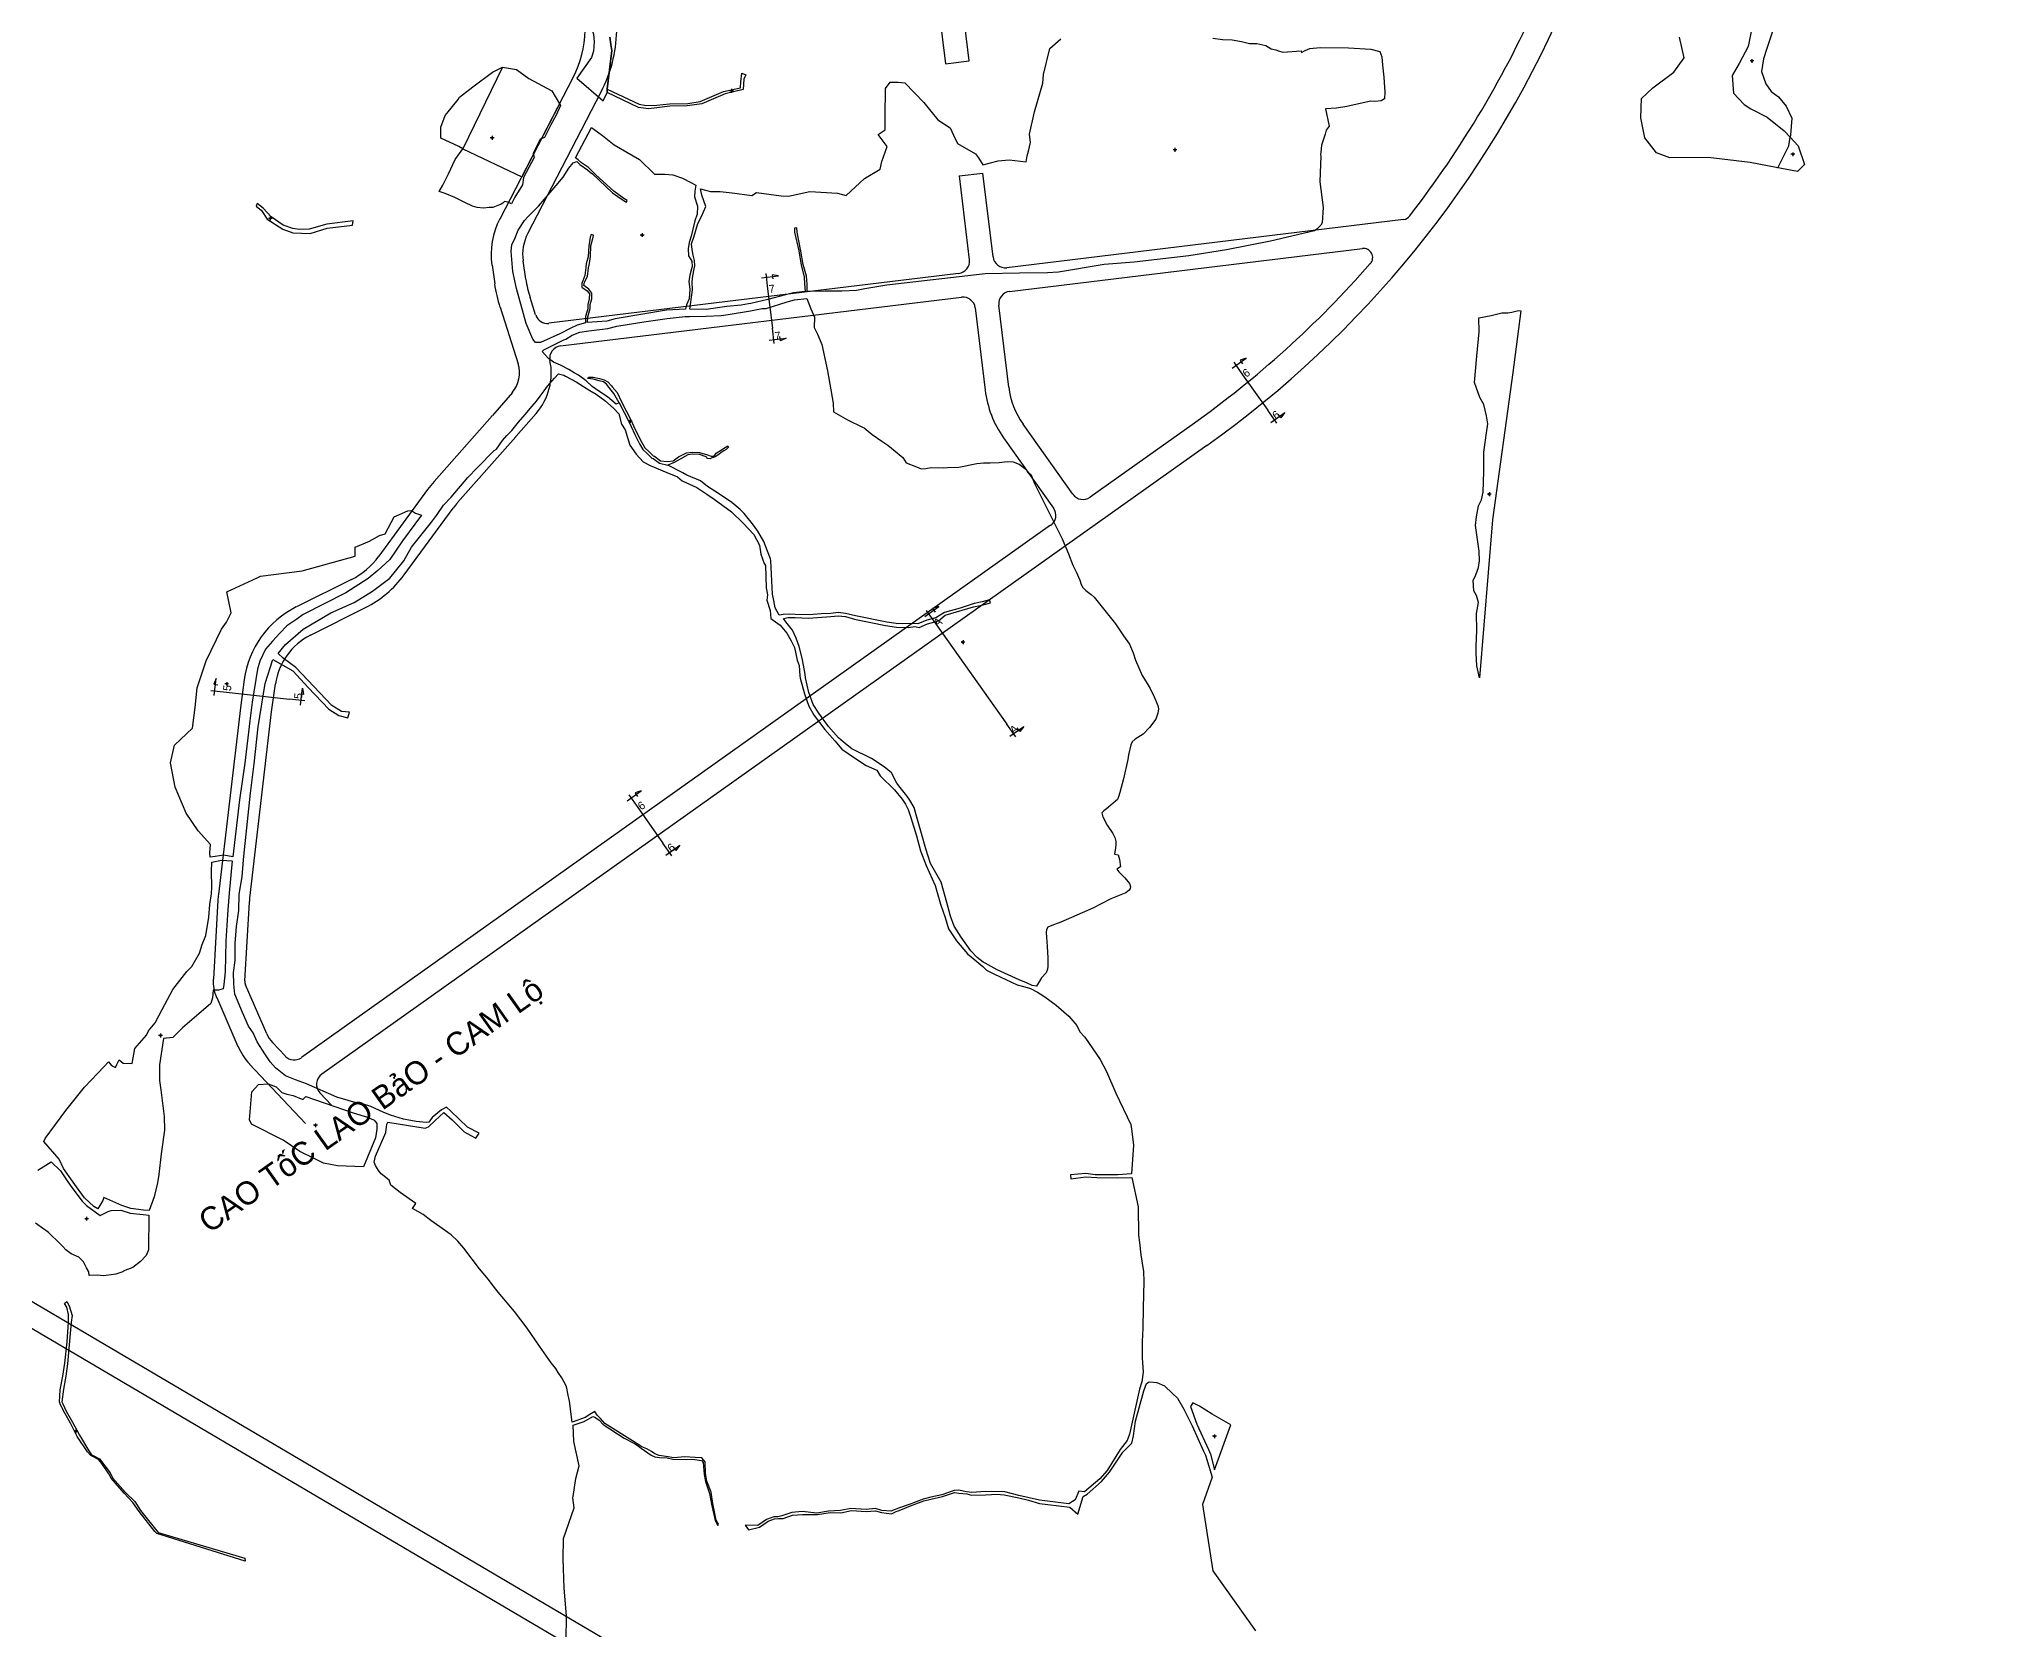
# Model space of a CAD drawing. Extents: x 548357 to 553331, y 1835329 to 1842351.
# Drawn here: x 550993 to 552265, y 1836694 to 1837728 of the extents above; entities that cross this region are included whole.
import ezdxf

# ---------------------------------------------------------------- set-up
doc = ezdxf.new("R2010")
doc.units = 0
for name, color, linetype in [('Level 1', 7, 'Continuous'), ('Level 10', 7, 'Continuous'), ('Level 11', 7, 'Continuous'), ('Level 2', 7, 'Continuous'), ('Level 30', 7, 'Continuous')]:
    doc.layers.add(name, color=color, linetype=linetype)

msp = doc.modelspace()

# ---------------------------------------------------------------- linework, layer by layer
at = {"layer": 'Level 1'}
for points in [[(551463, 1837573), (551474, 1837574.4)], [(551465.7, 1837575.9), (551466.9, 1837565.9)], [(551466.9, 1837565.9), (551470, 1837540.4)], [(551474, 1837574.4), (551469.9, 1837575.1), (551470.3, 1837572.3)], [(551471.2, 1837530.3), (551470, 1837540.4)], [(551467.9, 1837532.5), (551479, 1837533.8)], [(551479, 1837533.8), (551475.2, 1837532.1), (551474.8, 1837535)], [(551769, 1837514.4), (551778.1, 1837520.8)], [(551770.1, 1837518.2), (551775.9, 1837509.9)], [(551778.1, 1837520.8), (551774.2, 1837519.5), (551775.8, 1837517.2)], [(551775.9, 1837509.9), (551792.3, 1837486.9)], [(551798.2, 1837478.6), (551792.3, 1837486.9)], [(551794.2, 1837478.9), (551803.3, 1837485.4)], [(551803.3, 1837485.4), (551800.7, 1837482.1), (551799.1, 1837484.4)], [(551569.1, 1837352.7), (551578.2, 1837359.2)], [(551570.1, 1837356.6), (551576, 1837348.3)], [(551578.2, 1837359.2), (551574.2, 1837357.9), (551575.9, 1837355.6)], [(551576, 1837348.3), (551622.5, 1837282.8)], [(551108.2, 1837312.5), (551106.5, 1837308.7), (551109.3, 1837308.4)], [(551106.9, 1837301.4), (551108.2, 1837312.5)], [(551104.7, 1837304.7), (551114.8, 1837303.6)], [(551114.8, 1837303.6), (551155.8, 1837299)], [(551165.9, 1837297.9), (551155.8, 1837299)], [(551164.3, 1837306.2), (551165, 1837302.1), (551162.2, 1837302.4)], [(551163, 1837295.1), (551164.3, 1837306.2)], [(551628.3, 1837274.5), (551622.5, 1837282.8)], [(551624.4, 1837274.9), (551633.5, 1837281.3)], [(551633.5, 1837281.3), (551630.9, 1837278), (551629.3, 1837280.3)], [(551375.5, 1837233), (551384.6, 1837239.4)], [(551376.5, 1837236.8), (551382.4, 1837228.5)], [(551384.6, 1837239.4), (551380.7, 1837238.1), (551382.3, 1837235.8)], [(551382.4, 1837228.5), (551398.8, 1837205.5)], [(551404.6, 1837197.2), (551398.8, 1837205.5)], [(551400.7, 1837197.5), (551409.8, 1837204)], [(551409.8, 1837204), (551407.2, 1837200.7), (551405.6, 1837203)]]:
    msp.add_lwpolyline(points, dxfattribs=at)
at = {"layer": 'Level 10'}
msp.add_line((551362.5, 1837695.7), (551362.5, 1837693.5), dxfattribs=at)
for points in [[(551353.5, 1837846.9), (551354.4, 1837838.4), (551354.9, 1837830.8), (551357.4, 1837802.7), (551350.8, 1837784.2), (551351.5, 1837783.7), (551348.4, 1837762.8), (551348.5, 1837750.7), (551349.3, 1837745.8), (551353.6, 1837731.5), (551354.1, 1837726.6), (551353.6, 1837720.5), (551352.3, 1837716.4), (551342.8, 1837702.9), (551359.8, 1837688.2), (551362.5, 1837693.5)], [(552128.4, 1837763.6), (552120.3, 1837760.5), (552113.9, 1837759.5), (552109.7, 1837756), (552107.3, 1837736.6), (552104.7, 1837723.6), (552099, 1837712.4), (552094.4, 1837704.6), (552095.3, 1837693.2), (552102.2, 1837685.8), (552106.6, 1837682.9), (552117.2, 1837677.6), (552128.3, 1837668.7), (552132.1, 1837664.6)], [(552128.4, 1837763.6), (552125.6, 1837754.1), (552120.7, 1837733.2), (552116.9, 1837722.3), (552114.8, 1837715.4), (552113.5, 1837707.3), (552116.2, 1837699.2), (552119.8, 1837694.3), (552124.6, 1837690.8), (552129.4, 1837684.7), (552133.2, 1837676.8), (552132.3, 1837666.1), (552132.1, 1837664.6)], [(551364.2, 1837729.6), (551364.8, 1837724.9), (551365.6, 1837720.9), (551362.5, 1837695.7)], [(551585.7, 1837670.6), (551587.8, 1837665.8), (551590.5, 1837660.5), (551602.2, 1837653.6), (551604.1, 1837651), (551606.8, 1837646.5), (551616.9, 1837649.1), (551624, 1837649.7), (551635.1, 1837648.5), (551635.7, 1837652.3), (551636.7, 1837655.4), (551637.8, 1837661.1), (551637.2, 1837666.5), (551640.4, 1837681), (551646, 1837699.7), (551646.4, 1837705.2), (551650.4, 1837722.3), (551657.6, 1837728.5)], [(551756.6, 1837728.9), (551762.9, 1837728), (551769, 1837727.8), (551775.2, 1837726.8), (551780.3, 1837725.4), (551785.2, 1837725.4), (551791, 1837724.1), (551794.5, 1837722), (551797.4, 1837721.4), (551799.2, 1837720.6), (551802.1, 1837719.8), (551814, 1837720.7), (551814.3, 1837719.6), (551816.5, 1837721), (551819.6, 1837722.1), (551826.3, 1837722.9), (551844.8, 1837722.6), (551859.3, 1837721.7), (551865.2, 1837720.3), (551866.5, 1837716.8), (551866.9, 1837711.4), (551867.7, 1837703.5), (551868.4, 1837693.7)], [(552123.1, 1837644.7), (552106.1, 1837648), (552078.8, 1837651.4), (552053.8, 1837651.1), (552045.1, 1837654.4), (552037.5, 1837664.1), (552034.9, 1837677.2), (552035.3, 1837689.7), (552042.8, 1837696.7), (552056.5, 1837706.8), (552063.1, 1837716.1), (552060.2, 1837729.5)], [(551332.2, 1837685.1), (551329.4, 1837678.9), (551325.9, 1837672.5), (551321.8, 1837664.4), (551319, 1837663.3), (551314.4, 1837654.1), (551314.9, 1837651.4), (551308.1, 1837638.2), (551307.3, 1837633.6), (551302.4, 1837625.6), (551300.2, 1837621.1), (551297.8, 1837622.2), (551295.6, 1837622.6), (551294.6, 1837621.7), (551293.6, 1837621), (551290.3, 1837619.6), (551288.1, 1837618.8), (551285.7, 1837618.7), (551282, 1837618.4), (551277.9, 1837618.7), (551274.9, 1837619.7), (551269.9, 1837622.1), (551263.4, 1837625.4), (551257.2, 1837627.9), (551253.3, 1837629.3), (551255.6, 1837633.4), (551259.3, 1837640.7), (551263.7, 1837650), (551268.5, 1837656.9), (551265.9, 1837658.5), (551254.2, 1837663.9), (551254.2, 1837671.1), (551257.2, 1837678.7), (551258.1, 1837679.9), (551265.5, 1837689.1), (551266.4, 1837690.6), (551275.1, 1837697.2), (551287.9, 1837706.7), (551294.4, 1837710), (551303.5, 1837708.6), (551311.5, 1837702.7), (551326.5, 1837694.6), (551332.2, 1837685.1)], [(551362.5, 1837695.7), (551383.3, 1837685.9), (551387.9, 1837685.1), (551394.8, 1837685.4), (551403.1, 1837686.3), (551415, 1837686.4), (551423, 1837687.7), (551438.1, 1837694.2), (551449.2, 1837696.7), (551449.4, 1837700.6), (551450, 1837706.2), (551452.8, 1837705), (551451.4, 1837702.3), (551451, 1837695.6), (551439.2, 1837692.7), (551424, 1837686.2), (551414.5, 1837684.8), (551403.2, 1837684.7), (551394.8, 1837683.7), (551389.4, 1837683), (551382.9, 1837683.9), (551362.5, 1837693.5)], [(551868.4, 1837693.7), (551868.3, 1837689.4), (551866, 1837688.1), (551862, 1837687.8), (551859.3, 1837688), (551848.5, 1837685.6), (551843.6, 1837684.4), (551837, 1837683.4), (551829.9, 1837683), (551832.2, 1837671.6), (551830.3, 1837669.1), (551829.6, 1837666.5), (551827.2, 1837659.3), (551826.8, 1837654.6), (551826.6, 1837653.3), (551826.7, 1837652), (551826.5, 1837647), (551826.2, 1837635.5), (551828.2, 1837618.7), (551827.7, 1837608.9), (551826.7, 1837607.2), (551824.2, 1837604.6), (551822.6, 1837603.6), (551794.1, 1837596.8), (551765.5, 1837591.3), (551740.8, 1837587.3), (551705.4, 1837583.3), (551685.9, 1837581.7), (551656.2, 1837576.7), (551648.9, 1837576.2), (551630.7, 1837576.1), (551608.4, 1837575.6), (551544.4, 1837568.2), (551530.1, 1837565.8), (551524.8, 1837564.9), (551515.2, 1837564.3), (551504.1, 1837564.4), (551492.7, 1837564.2), (551492.5, 1837569), (551492.1, 1837574.2), (551490, 1837581.7), (551488.5, 1837590.4), (551486.1, 1837602.8), (551485.8, 1837605.5), (551484.3, 1837605.4), (551484.4, 1837602.8), (551487.2, 1837590.7), (551488.6, 1837581.2), (551490.7, 1837573.8), (551490.9, 1837569.1), (551491.4, 1837564.2), (551483.8, 1837563.4), (551478.4, 1837562), (551467.1, 1837558.9), (551455.9, 1837556.4), (551454.5, 1837556.2), (551449.6, 1837555.2), (551440.4, 1837554.4), (551426.8, 1837552.5), (551416.3, 1837552.7), (551416.6, 1837555.6), (551418.1, 1837565.3), (551417.8, 1837570.4), (551418.2, 1837574.4), (551419.1, 1837578.8), (551419.5, 1837580.8), (551419.3, 1837584.3), (551418.4, 1837587.8), (551417.8, 1837591.5), (551417.4, 1837595.2), (551418.8, 1837599.6), (551421.4, 1837608.3), (551423.6, 1837612.5), (551426.7, 1837619.5), (551424.1, 1837626.9), (551423.2, 1837631), (551429.8, 1837629.3), (551436, 1837629.1), (551443.8, 1837628.3), (551456.7, 1837626.5), (551459.7, 1837628.6), (551475.6, 1837626.3), (551480.5, 1837626.1), (551494.3, 1837629.1), (551512.4, 1837628.1), (551517.9, 1837626.6), (551529.9, 1837637.7), (551540, 1837643.7), (551541.2, 1837648.6), (551543.4, 1837654.7), (551544.7, 1837658.5), (551538.7, 1837666.3), (551543.3, 1837669.4), (551543.3, 1837677.7), (551543.6, 1837696.1), (551546.5, 1837700.3), (551551.9, 1837700.4), (551556.1, 1837699.9), (551568.4, 1837687), (551577.6, 1837675.7), (551585.7, 1837670.6)], [(551348.3, 1837547.9), (551348.4, 1837543.8), (551342.9, 1837542.2), (551338.4, 1837540.2), (551331.8, 1837536.7), (551319.2, 1837530.9), (551317.5, 1837530.9), (551315.9, 1837531.1), (551314.2, 1837533.1), (551309.9, 1837543.4), (551303.6, 1837566.1), (551301.1, 1837577.1), (551300, 1837590.1), (551300.5, 1837594.7), (551302.2, 1837597.9), (551304.5, 1837604.1), (551308.7, 1837610.4), (551311, 1837613), (551317.8, 1837619.7), (551329.4, 1837633), (551333.9, 1837638.6), (551337.6, 1837644.4), (551340.3, 1837647.8), (551342.7, 1837648.6), (551344.8, 1837646.8), (551349.7, 1837643.3), (551351.5, 1837641.8), (551353, 1837640.6), (551366, 1837628.4), (551372.8, 1837623.6), (551375.1, 1837622.2), (551375.6, 1837623.3), (551373.4, 1837624.6), (551366.8, 1837629.4), (551355.2, 1837640.1), (551352.2, 1837642.8), (551350.3, 1837644.7), (551345.8, 1837647.9), (551343.7, 1837649.7), (551341.9, 1837651.1), (551352.2, 1837670.9), (551359.4, 1837665.6), (551367.1, 1837659.5), (551383.6, 1837650), (551393.3, 1837640.5), (551400, 1837640.5), (551405.3, 1837640), (551411.6, 1837637.9), (551416.9, 1837635.1), (551420.2, 1837633.4), (551419.5, 1837629.4), (551419.3, 1837625.8), (551421.2, 1837619.7)], [(552132.1, 1837664.6), (552137.3, 1837658.9), (552141.4, 1837646.7), (552136.8, 1837642.2), (552123.1, 1837644.7)], [(552123.1, 1837644.7), (552124.2, 1837645), (552131.3, 1837658.9), (552132.1, 1837664.6)], [(551197.2, 1837610.1), (551180.2, 1837607.9), (551168.7, 1837604.6), (551162.2, 1837604.4), (551158, 1837605.2), (551151.7, 1837607.2), (551143.9, 1837612.7), (551138.6, 1837618.4), (551134.8, 1837621.5), (551134.1, 1837619.6), (551137.7, 1837616.8), (551141.4, 1837611.2), (551151.4, 1837604.6), (551157.9, 1837602.3), (551169.2, 1837601.8), (551180.4, 1837605.4), (551196.8, 1837607.3), (551197.2, 1837610.1)], [(551421.2, 1837619.7), (551421, 1837614.5), (551419.6, 1837610.1), (551417.2, 1837600.2), (551415.9, 1837596), (551415.1, 1837592), (551415.5, 1837587.4), (551417.6, 1837583.9), (551417.8, 1837580.5), (551417.4, 1837578.9), (551416.2, 1837574.8), (551415.6, 1837570.7), (551416.2, 1837565.6), (551415.8, 1837559.5), (551414.1, 1837555.4), (551413.4, 1837552.6), (551401.1, 1837552), (551367.7, 1837546.3), (551362.2, 1837544.9), (551349.7, 1837543.9), (551350, 1837547.6), (551351.5, 1837553), (551351.5, 1837555.8), (551352.5, 1837559.4), (551352.6, 1837563), (551350.5, 1837565.7), (551347.4, 1837568.1), (551347.7, 1837570.3), (551349.8, 1837573.9), (551350.4, 1837579.6), (551350.9, 1837582.4), (551351.7, 1837587), (551351.9, 1837593.8), (551353.3, 1837599.4), (551353.7, 1837600.7), (551352, 1837601.2), (551351.5, 1837599.5), (551350.5, 1837593.9), (551350.2, 1837586.8), (551348.9, 1837582.2), (551348.6, 1837579.7), (551347.9, 1837574.5), (551346.6, 1837571.2), (551346.1, 1837569.5), (551346.1, 1837566.9), (551349.4, 1837564.5), (551350.9, 1837562.6), (551350.8, 1837559.5), (551349.9, 1837555.7), (551349.9, 1837552.8), (551348.3, 1837547.9)], [(551370.2, 1837491.8), (551368.3, 1837490.8), (551362.8, 1837495.6), (551357, 1837499.4), (551352.7, 1837502.4), (551348.9, 1837506), (551343.9, 1837509.7), (551341, 1837511.3), (551337.6, 1837513.4), (551332.1, 1837516.2), (551327.5, 1837518.1), (551324.4, 1837520.5), (551320.2, 1837525.1), (551321.3, 1837526.2), (551334.4, 1837532.7), (551335.7, 1837533.2), (551339.8, 1837535.8), (551344.8, 1837537.8), (551350.5, 1837538.6), (551362.9, 1837540.2), (551368.7, 1837541.7), (551386.4, 1837544.5), (551401.6, 1837546.7), (551413.2, 1837548), (551416, 1837548), (551427, 1837548.1), (551436.7, 1837548.6), (551441.3, 1837549.2), (551455.7, 1837551.5), (551463.3, 1837553), (551465.9, 1837553.1), (551479.6, 1837557.5), (551484.4, 1837558.8), (551492.3, 1837559.7), (551495, 1837552.8), (551497.4, 1837547.5), (551497.1, 1837540.8), (551499.4, 1837536.5), (551502.2, 1837529.6), (551505.9, 1837512.5), (551509.6, 1837491.6), (551509.8, 1837486), (551518.8, 1837480.6), (551528.5, 1837476), (551529.6, 1837475.5), (551534.8, 1837471.1), (551541.1, 1837466.8), (551545.1, 1837464.3), (551554.8, 1837456.3), (551557, 1837452.7), (551563.8, 1837450.2), (551566.7, 1837448.8), (551569.9, 1837449), (551573.2, 1837449.6), (551581.4, 1837449.5), (551584, 1837449.8), (551591.2, 1837450), (551602.9, 1837452.4), (551607.4, 1837452.8), (551611.7, 1837452.7), (551617.6, 1837453), (551622.7, 1837453.7), (551626.6, 1837453.4), (551630.6, 1837451.9), (551634.8, 1837448.6), (551635.9, 1837446.9), (551638.3, 1837444.9), (551640.2, 1837439.8), (551658.6, 1837403.4), (551662.6, 1837393.5), (551665.4, 1837386.1), (551667.7, 1837381.8), (551669.9, 1837376.4), (551670.9, 1837373.6), (551671.9, 1837371.7), (551673.8, 1837369.8), (551677.4, 1837367.2), (551679.4, 1837365.3), (551693.1, 1837348), (551698.3, 1837340.2), (551702.4, 1837334.9), (551704.6, 1837329.2), (551706.3, 1837324.3), (551710.5, 1837314.5), (551713.1, 1837310.3), (551715.7, 1837306), (551718.3, 1837300.5), (551720.7, 1837294.9), (551721.1, 1837292.8), (551720.8, 1837289.9), (551719.4, 1837286.1), (551715.3, 1837280.6), (551711.1, 1837276.2), (551705.9, 1837273), (551704, 1837271.2), (551703.1, 1837269.3), (551701.6, 1837262.9), (551701.2, 1837259.8), (551698.5, 1837247.3), (551696.1, 1837238.4), (551695.2, 1837235.5)], [(551956.8, 1837551.5), (551951.7, 1837511.5), (551938.4, 1837415.6), (551930, 1837313), (551928.3, 1837320.7), (551927.9, 1837328.9), (551927.9, 1837333.4), (551928.2, 1837343.9), (551928.1, 1837354.7), (551929.4, 1837361.8), (551928.1, 1837366.4), (551926.3, 1837369.4), (551925.8, 1837376.3), (551927.7, 1837379.8), (551929.3, 1837384.6), (551929.9, 1837389), (551929.7, 1837395.2), (551927.5, 1837411.9), (551928.1, 1837417.6), (551929.4, 1837424.7), (551931.2, 1837428.6), (551932.3, 1837433.7), (551932.9, 1837447.1), (551932.9, 1837459.6), (551934.5, 1837472.2), (551935.4, 1837478), (551934.5, 1837483.2), (551932.8, 1837490.7), (551930.2, 1837495.2), (551926.8, 1837505), (551928.2, 1837522), (551929.8, 1837537.9), (551929.6, 1837547), (551937.5, 1837548.5), (551944.6, 1837550.2), (551948.4, 1837550.2), (551951, 1837550.7), (551955.4, 1837551.7), (551956.8, 1837551.5)], [(551122.8, 1837161.7), (551123.1, 1837172.2), (551125.1, 1837183.6), (551125.8, 1837194.5), (551126.2, 1837196.9), (551130.5, 1837238), (551132.9, 1837257), (551135.4, 1837281), (551140.1, 1837309.2), (551144.9, 1837324.9), (551157.9, 1837317.4), (551167.9, 1837306.7), (551181.4, 1837292.6), (551187.9, 1837288.4), (551193.7, 1837286.8), (551194.8, 1837290.6), (551189.6, 1837291.1), (551183.3, 1837295), (551160, 1837319.6), (551151.7, 1837325.8), (551148.5, 1837328.7), (551153.3, 1837334.5), (551164.7, 1837344.5), (551182.8, 1837355.2), (551197.8, 1837361.9), (551209.8, 1837369.2), (551221, 1837377.7), (551230.3, 1837389), (551235.2, 1837398), (551248.2, 1837414.1), (551251.4, 1837418.4), (551256, 1837425.1), (551261.1, 1837430.4), (551271.8, 1837443.1), (551278.2, 1837449.6), (551289, 1837460.8), (551290.4, 1837461.7), (551294.5, 1837467.3), (551297.2, 1837470.5), (551300.4, 1837473.8), (551304.8, 1837479.1), (551309.2, 1837484.2), (551313.6, 1837489.6), (551316.5, 1837492.9), (551319, 1837496), (551321.6, 1837499.6), (551323.7, 1837502.7), (551328.2, 1837507.9), (551330.9, 1837510.7), (551334.2, 1837509.7), (551335.3, 1837509.2), (551342.4, 1837505.5), (551347, 1837502.3), (551351.2, 1837499.7), (551355.4, 1837497.3), (551360.9, 1837493.2), (551366.7, 1837488.2), (551370.1, 1837484.5), (551371.9, 1837477.9), (551374.2, 1837474.2), (551377.2, 1837464.2), (551381.4, 1837458.4), (551386, 1837453.4), (551390.4, 1837450.9), (551401.2, 1837446.5), (551408.2, 1837443.6), (551411.3, 1837441.1), (551420.9, 1837436.8), (551427.4, 1837432.3), (551432.2, 1837429.1), (551443.4, 1837420.9), (551450.9, 1837413.6), (551457.8, 1837406.2), (551461.5, 1837399.2), (551462.4, 1837393.3), (551464.6, 1837387.2), (551465.4, 1837385.9), (551465.9, 1837371.5), (551466.7, 1837366.9), (551466.4, 1837363.4), (551468.6, 1837356.8), (551468.9, 1837351.6), (551475.1, 1837347.2), (551479.4, 1837341.9), (551482.1, 1837337), (551484.3, 1837332.6), (551486.2, 1837324.5), (551487.3, 1837320.9), (551487.9, 1837314.2), (551488, 1837312.6), (551490.8, 1837302.6), (551493.7, 1837294.4), (551497.1, 1837288.5), (551504.2, 1837279.3), (551510.7, 1837271.9), (551515.1, 1837266.5), (551519.3, 1837263.8)], [(551370.2, 1837491.8), (551366.8, 1837497.9), (551365.1, 1837500), (551362, 1837504), (551360, 1837505.4), (551357.2, 1837506.1), (551353.3, 1837507.2), (551350, 1837507.5), (551350.3, 1837508.5), (551353, 1837508.4), (551353.4, 1837508.5), (551357.5, 1837507.6), (551360.6, 1837506.7), (551363, 1837505.4), (551365.4, 1837502.9), (551365.7, 1837502.1), (551368.9, 1837498.5), (551371.8, 1837492.4), (551378.4, 1837479.8), (551379.6, 1837476.9), (551382, 1837471.9), (551385.1, 1837465.9), (551387.1, 1837462.6), (551389.7, 1837460.1), (551392.4, 1837457.2), (551393.2, 1837457.1), (551397.2, 1837454.1), (551401.7, 1837453.5), (551405.4, 1837454), (551408.8, 1837456.6), (551412.7, 1837458.5), (551414, 1837459.2), (551417.7, 1837459.6), (551422.5, 1837459.5), (551427.8, 1837457.9), (551430.1, 1837457.1), (551432, 1837457.1), (551433.4, 1837459), (551440.9, 1837463.7), (551441.4, 1837462.9), (551440, 1837461.5), (551438.3, 1837460.6), (551437.4, 1837459.8), (551434.5, 1837457.7), (551432.7, 1837456.6), (551431.7, 1837456.1), (551430.1, 1837455.7), (551429.8, 1837455.4), (551427.6, 1837455.6), (551427.3, 1837456.5), (551423.8, 1837457.8), (551422.6, 1837458.1), (551418, 1837458.4), (551415, 1837457.9), (551410, 1837455.1), (551406, 1837452.9), (551402, 1837451.3)], [(551370.2, 1837491.8), (551376.9, 1837479.1), (551378.1, 1837476.3), (551380.5, 1837471.2), (551383.6, 1837465.1), (551385.7, 1837461.5), (551388.5, 1837458.9), (551391.5, 1837455.7), (551392.5, 1837455.5), (551396.5, 1837452.5), (551402, 1837451.3)], [(551592.1, 1837358.3), (551582, 1837355.5), (551576.4, 1837351.9), (551570.5, 1837350.4), (551564.7, 1837348), (551550.6, 1837348.2), (551544.4, 1837349.1), (551524, 1837353.2), (551517.6, 1837354.7), (551512.8, 1837355.3), (551508, 1837354.8), (551501.8, 1837354.6), (551493.9, 1837353.9), (551484.8, 1837354.1), (551481.2, 1837354.4), (551477, 1837354.1), (551474.3, 1837353.7), (551471.7, 1837358.5), (551471, 1837363.3), (551470.1, 1837367.3), (551469, 1837389.1), (551468.8, 1837390.4), (551466.9, 1837395.4), (551464.5, 1837401.5), (551460.6, 1837408.2), (551457.1, 1837413), (551451.7, 1837419.8), (551449, 1837422.3), (551443.5, 1837427), (551434.9, 1837432.9), (551427.8, 1837437.4), (551423.2, 1837441), (551414.4, 1837444.8), (551411.8, 1837446.2), (551402, 1837451.3)], [(551241.7, 1837418.6), (551229.3, 1837402), (551221.1, 1837389.9), (551213.2, 1837382.8), (551207.1, 1837377.5), (551192.5, 1837368.2), (551164.7, 1837354.1), (551160.5, 1837351.1), (551154.1, 1837346.7), (551149.5, 1837341.9), (551144.8, 1837336.8), (551140.3, 1837331.6), (551136.6, 1837323.8), (551134.9, 1837318.6), (551131.5, 1837297), (551130, 1837285), (551126.8, 1837257.5), (551123.4, 1837233.6), (551118.9, 1837196.6), (551113, 1837197.6), (551107.4, 1837196.8), (551104.3, 1837196.2), (551104, 1837199.1), (551104.5, 1837204.6), (551096.5, 1837213.5), (551088.6, 1837224.9), (551081.4, 1837241.8), (551078.3, 1837257.7), (551081, 1837269.2), (551092.7, 1837280.1), (551094.5, 1837293.7), (551095.7, 1837306.5), (551101.6, 1837324), (551111.5, 1837344.6), (551114.8, 1837349.2), (551117.9, 1837355.2), (551115, 1837368.9), (551134.8, 1837378), (551136.9, 1837379.1), (551164, 1837382.5), (551198.5, 1837392.1), (551198.6, 1837398), (551207.8, 1837401.9), (551214.3, 1837405.4), (551218.1, 1837406.5), (551224, 1837417.6), (551232.7, 1837421.6), (551235.1, 1837421.8), (551237.8, 1837420.1), (551241.7, 1837418.6)], [(551695.2, 1837235.5), (551694.4, 1837233.9), (551687.4, 1837227.8), (551685.7, 1837226.5), (551684.4, 1837225.2), (551684.9, 1837222.5), (551687.8, 1837217.2), (551691.5, 1837211.6), (551692.8, 1837209), (551693.4, 1837206.4), (551693.4, 1837204.6), (551693.2, 1837202.3), (551692.5, 1837198.3), (551695, 1837197.9), (551695.8, 1837194.7), (551696.5, 1837190.1), (551694.1, 1837188.4), (551695.4, 1837186.8), (551699.2, 1837182.8), (551702.3, 1837179.2), (551703, 1837177), (551702.8, 1837175.9), (551702, 1837174.8), (551699.9, 1837173.1), (551690.2, 1837169.1), (551678.4, 1837163.2), (551657.6, 1837154.1), (551651.7, 1837151.9), (551649.1, 1837150.8), (551648.2, 1837149.2), (551648, 1837147.4), (551648.7, 1837138.2), (551649.1, 1837130.8), (551649.2, 1837125.4), (551649, 1837123.5), (551648.1, 1837121.1), (551645, 1837117.9), (551641.9, 1837112.5), (551638.9, 1837112.8), (551635.4, 1837114.6), (551630.5, 1837116.5), (551616.2, 1837123.1), (551608.3, 1837127.3), (551607.2, 1837128.1), (551603.2, 1837131.1), (551599, 1837135.3), (551592.7, 1837144.2), (551588.2, 1837151.5), (551585.9, 1837158), (551583.5, 1837166.8), (551579.8, 1837180.1), (551572.8, 1837192.2), (551569.7, 1837201.7), (551567, 1837211.6), (551563.5, 1837223.8), (551562.2, 1837228.6), (551559.5, 1837233.3), (551557.5, 1837236.2), (551553.2, 1837241.5), (551550.9, 1837244.5), (551547.4, 1837251.2), (551542.6, 1837255), (551534.4, 1837260.4), (551521.7, 1837266.7), (551517.6, 1837269.9), (551513, 1837273.9), (551506.5, 1837281.3), (551500.1, 1837290), (551496.6, 1837295.6), (551493.6, 1837303.4), (551491.5, 1837312.9), (551491.2, 1837315.2), (551490.3, 1837321.2), (551489.4, 1837325.8), (551487.4, 1837333.4), (551485.4, 1837338.8), (551483.1, 1837344), (551478.7, 1837349.4), (551477.3, 1837351.4), (551480.3, 1837352.1), (551484.8, 1837352.2), (551493.5, 1837351.7), (551507.9, 1837352.7), (551512.7, 1837353.3), (551517.6, 1837352.7), (551523.5, 1837351), (551543.6, 1837347), (551550.8, 1837345.9), (551558.6, 1837345.7), (551562.7, 1837346.4), (551565.4, 1837345.7), (551570.9, 1837348), (551578, 1837349.9), (551582.3, 1837353.6), (551600.8, 1837359), (551606.3, 1837360.1), (551611.8, 1837361.6), (551611.2, 1837363.6), (551606.5, 1837362.4), (551601.2, 1837361.2), (551592.1, 1837358.3)], [(551519.3, 1837263.8), (551523.5, 1837260.9), (551531, 1837256), (551537.9, 1837252.8), (551540, 1837249.1), (551549.5, 1837240), (551554.5, 1837234.1), (551556.6, 1837230.7), (551558.3, 1837227.3), (551560.1, 1837222.1), (551563.7, 1837210.2), (551566.4, 1837200.3), (551570, 1837190.9), (551575.8, 1837177.9), (551579.4, 1837165.8), (551582.3, 1837157.1), (551584.6, 1837149.7), (551589.7, 1837141.9), (551596.9, 1837133.5), (551601.7, 1837129.6), (551606.8, 1837125.2), (551609.3, 1837122.8), (551614.4, 1837120.2), (551629.2, 1837113.3), (551634.1, 1837111.9), (551637.8, 1837110.9), (551642.5, 1837108.6), (551644.1, 1837107.5), (551647.3, 1837105.5), (551654.6, 1837100), (551662.8, 1837092.9), (551668.1, 1837086.8), (551669.9, 1837082.7), (551673.2, 1837079.2), (551683.2, 1837064.7), (551687.3, 1837056.9), (551693.4, 1837042.8), (551703.1, 1837022.4), (551703.9, 1837017.8), (551704.9, 1837009), (551703.7, 1836990.4), (551694.7, 1836989.7), (551679.9, 1836989.7), (551674, 1836990.6), (551664, 1836989.7), (551664.1, 1836987.1), (551674, 1836988.3), (551681, 1836988), (551694.7, 1836987.7), (551703.9, 1836987.9), (551708, 1836968.8), (551708.1, 1836950.5), (551708.8, 1836945.7), (551709.6, 1836937.6), (551711.4, 1836926.8), (551711.7, 1836920.4), (551711.1, 1836903.1), (551711, 1836890), (551710.6, 1836881.3), (551710.6, 1836870.6), (551711.1, 1836861.4), (551710.4, 1836855.1), (551708.8, 1836850.3), (551702.2, 1836821.1), (551700.8, 1836817), (551696.2, 1836811.1), (551687.7, 1836797.4), (551682.9, 1836792.1), (551673, 1836783.5), (551669.4, 1836784), (551666.9, 1836778.4), (551662.9, 1836775.8), (551643.8, 1836778.2), (551630.3, 1836781.1), (551621.2, 1836783.6), (551608.6, 1836783.8), (551599.8, 1836783.2), (551596.2, 1836783.5), (551591, 1836784.7), (551588.3, 1836784.4), (551580.3, 1836781.6), (551573, 1836780), (551568.1, 1836778.8), (551558.9, 1836775.2), (551552.1, 1836773), (551549.9, 1836772), (551547, 1836770.9), (551541.1, 1836771.4), (551537, 1836772.6), (551530.9, 1836772), (551521.1, 1836772.7), (551514.3, 1836771.4), (551506.4, 1836770.9), (551498.8, 1836769.6), (551489.3, 1836770.7), (551482.7, 1836770.2), (551476.1, 1836768)], [(551118.6, 1837193.9), (551116.5, 1837172.8), (551115.8, 1837162.1), (551115, 1837152.1), (551114.5, 1837141.7), (551113.9, 1837121.8), (551113, 1837113.5), (551112.6, 1837110.6), (551109.6, 1837109.9), (551106.2, 1837109.8), (551105.8, 1837104.9), (551104.6, 1837101.2), (551096.8, 1837094.5), (551086.3, 1837085.3), (551079.9, 1837079.1), (551073.8, 1837078.3), (551071.2, 1837061.2), (551071.2, 1837051), (551072.2, 1837044.9), (551074.3, 1837027.7), (551074.5, 1837018.8), (551072.4, 1837003.4), (551070.8, 1836990), (551070, 1836984.5), (551067.8, 1836975.5), (551064.5, 1836966.4), (551060.8, 1836966.7), (551052.5, 1836967.9), (551046.8, 1836969.7), (551035.1, 1836975), (551034.3, 1836973.1), (551031.1, 1836967.5), (551028.6, 1836969.1), (551022.4, 1836974.7), (551017.2, 1836981.8), (551008.8, 1836993.8), (551006, 1836999.9), (550996.1, 1837011.4), (550996.8, 1837013.4), (551010.3, 1837031.6), (551022.4, 1837046.7), (551035.3, 1837060.1), (551038, 1837063.2), (551040, 1837060.7), (551042.7, 1837059.4), (551043.5, 1837061.4), (551045.1, 1837064.4), (551047.7, 1837062.3), (551053.4, 1837062.2), (551055.2, 1837071.9), (551062.8, 1837080.6), (551064.1, 1837083.4), (551068.4, 1837088.5), (551072.9, 1837097.2), (551079.9, 1837110.3), (551089.1, 1837122), (551092.3, 1837125.1), (551097.2, 1837133.9), (551099, 1837139.5), (551101, 1837144.3), (551101.3, 1837145.4), (551103.3, 1837157.2), (551104.1, 1837165.4), (551105, 1837172.4), (551105.3, 1837176.7), (551105.1, 1837186.9), (551105.2, 1837193.1), (551111.5, 1837194.3), (551118.6, 1837193.9)], [(551426.5, 1836795.5), (551426.3, 1836803), (551426, 1836803.3), (551425.1, 1836804.4), (551424, 1836805.6), (551419.8, 1836805.8), (551413, 1836806.2), (551405.8, 1836805.7), (551404.6, 1836805.8), (551402.1, 1836806.4), (551396.4, 1836807.1), (551393.5, 1836808.2), (551391.3, 1836809.7), (551388.3, 1836811.6), (551385, 1836812.9), (551382.1, 1836814.8), (551380.7, 1836815.7), (551360.9, 1836827.9), (551358.1, 1836831.2), (551355.9, 1836833.4), (551354.5, 1836835.7), (551351.2, 1836833.8), (551348.2, 1836831.9), (551339.8, 1836828.9), (551338, 1836842.5), (551337.2, 1836846.4), (551336.1, 1836852), (551332.9, 1836857.7), (551330.7, 1836861.2), (551329, 1836863.7), (551326.1, 1836867.5), (551318.4, 1836878.3), (551310.4, 1836889.9), (551302.2, 1836900.9), (551291.5, 1836913.3), (551287, 1836919.2), (551285.2, 1836921.6), (551279.4, 1836928.6), (551269.2, 1836942.1), (551265.4, 1836946.6), (551261, 1836950.6), (551247.7, 1836959.9), (551242.8, 1836963.9), (551235.8, 1836967.7), (551238.1, 1836971.1), (551227.8, 1836978.3), (551221.7, 1836982.9), (551220.6, 1836986.3), (551215.4, 1836990.3), (551213.7, 1836992.6), (551211.7, 1836995.7), (551210.9, 1836998), (551211.7, 1837001.8), (551218.4, 1837017.3), (551219.2, 1837022.7), (551219.7, 1837024), (551244.1, 1837020.1), (551246.3, 1837020.9), (551250.6, 1837025), (551256.3, 1837030.2), (551261.7, 1837025.4), (551269.4, 1837017.6), (551273.7, 1837015.2), (551277, 1837013.6), (551279.3, 1837016.8), (551271.6, 1837020.7), (551260.7, 1837031.2), (551258, 1837033.7), (551254.8, 1837031.9), (551248.7, 1837027), (551246.4, 1837024), (551244.7, 1837023.7), (551238.2, 1837024.3), (551229.9, 1837025.9), (551221.6, 1837028.5), (551216.8, 1837030.5), (551208.7, 1837034.2), (551204, 1837035.6), (551197.6, 1837037), (551186.6, 1837040.3), (551166.8, 1837048.8), (551159.8, 1837051.4), (551153.2, 1837054.1), (551146.8, 1837059.3), (551143.3, 1837063.1), (551139.7, 1837068.4), (551134.7, 1837076.1), (551132.2, 1837082), (551129.1, 1837086.4), (551125.2, 1837095.2), (551120.3, 1837107.1), (551119.6, 1837113.7), (551119.3, 1837121.2), (551120.4, 1837129.1), (551120.5, 1837140.2), (551121.4, 1837151.2), (551122.8, 1837161.7)], [(551212.7, 1837019.3), (551211.7, 1837013.7), (551203.9, 1836994.8), (551187.1, 1836995.6), (551178, 1836997.3), (551172.4, 1837000), (551162.6, 1837004.8), (551151.6, 1837012.2), (551131.2, 1837022.7), (551129.8, 1837025.4), (551131.4, 1837043.7), (551135.7, 1837048.4), (551141.9, 1837048.9), (551147.2, 1837046.9), (551150.9, 1837043.3), (551154.1, 1837042.1), (551158.3, 1837041.2), (551164.6, 1837038.7), (551166.4, 1837040.7), (551197.2, 1837030), (551206.5, 1837027.1), (551211, 1837025.2), (551212.6, 1837023.1), (551212.7, 1837019.3)], [(550992.2, 1836992.8), (551000.8, 1836998.1), (551006.9, 1836992.2), (551011.2, 1836985.9), (551013.1, 1836982.9), (551014.9, 1836980.6), (551021, 1836972.6), (551023.8, 1836969.7), (551032.6, 1836963.3), (551037.8, 1836965.9), (551039.8, 1836966.4), (551046, 1836966.7), (551052.1, 1836964.8), (551060.6, 1836963.9), (551064.3, 1836963.4)], [(551064.3, 1836963.4), (551064.1, 1836941), (551062.5, 1836937.2), (551058.9, 1836933.4), (551053.8, 1836929.5), (551048.7, 1836927.5), (551046.7, 1836926.5), (551042.8, 1836925), (551035.1, 1836924.1), (551030.6, 1836924.4), (551025.6, 1836924.2), (551025.2, 1836926.6), (551023.8, 1836929.3), (551021.9, 1836933.2), (551018.7, 1836936.1), (551013.8, 1836938.4), (551010.4, 1836940.9), (551008.4, 1836943.1), (551006.7, 1836944.8), (550999.1, 1836952.1), (550997.2, 1836953.5), (550995.9, 1836954.3), (550990.6, 1836958.2)], [(551127, 1836738.4), (551069.6, 1836756.4), (551068.3, 1836757.8), (551058, 1836770.8), (551054, 1836776.5), (551048.2, 1836782.7), (551039.7, 1836792.4), (551038.2, 1836795.3), (551033.7, 1836801.9), (551031.6, 1836804.6), (551026.5, 1836807.1), (551024.4, 1836809.6), (551017.6, 1836819.6), (551013.3, 1836828.3), (551009.6, 1836834.6), (551006.8, 1836840.2), (551006.2, 1836842), (551006.6, 1836849.9), (551008.4, 1836858.8), (551009.6, 1836867.3), (551011.2, 1836881), (551012, 1836893.8), (551012.1, 1836898.9), (551010.9, 1836903.6), (551009.5, 1836906.1), (551010.9, 1836907.3), (551012.5, 1836904.6), (551014.4, 1836898.3), (551013.7, 1836893.9), (551011.5, 1836866.8), (551010.3, 1836858.7), (551008.7, 1836850.3), (551007.7, 1836842.1), (551008.3, 1836840.7), (551010.6, 1836836), (551014.7, 1836828.8), (551019.1, 1836820.4), (551025.2, 1836810.2), (551027, 1836807.6), (551027.7, 1836807.4), (551032.2, 1836805), (551039.1, 1836795.8), (551040.6, 1836792.6), (551049.1, 1836783.2), (551055.2, 1836777.3), (551058.9, 1836771.3), (551070.3, 1836757.1), (551126.7, 1836740.3), (551127, 1836738.4)], [(551476.1, 1836768), (551473.6, 1836767.3), (551471, 1836767.2), (551466.2, 1836765.5), (551460.6, 1836761.6), (551452.2, 1836761.8), (551454.4, 1836758.9), (551461.6, 1836760.5), (551467.3, 1836764.5), (551471.4, 1836766), (551474, 1836766.2), (551477, 1836766.1), (551483.1, 1836768.4), (551489.6, 1836768.9), (551499.4, 1836768.8), (551507.5, 1836770), (551514.4, 1836769.9), (551521.4, 1836771.3), (551530.9, 1836770.7), (551537, 1836771.1), (551540.9, 1836770.1), (551547.4, 1836769.2), (551550.6, 1836770.7), (551552.5, 1836771.5), (551559.8, 1836774.4), (551568.5, 1836777.7), (551573.1, 1836778.7), (551580.6, 1836780.5), (551588.4, 1836783.1), (551591.2, 1836782.7), (551596.4, 1836782.3), (551599.6, 1836781.4), (551608.6, 1836781.5), (551616.4, 1836782), (551618.4, 1836781.8), (551620.8, 1836781.6), (551630.4, 1836779.7), (551636.5, 1836778.2), (551643.7, 1836776), (551649.2, 1836775.2), (551663.5, 1836773.5), (551668.7, 1836769.1), (551672.2, 1836780.6), (551674.8, 1836782), (551684.1, 1836790.3), (551689.3, 1836796.3), (551697.9, 1836809.4), (551703.8, 1836815.1), (551704.9, 1836819.9), (551706.3, 1836829.4), (551711.7, 1836849.3), (551713.3, 1836854.1), (551715.1, 1836855), (551717.9, 1836854.9), (551720.1, 1836854.6), (551725.1, 1836852.4), (551730.2, 1836847.6), (551733.5, 1836844.4), (551737.7, 1836837.3), (551743.1, 1836826.4), (551750.4, 1836809.9), (551751.8, 1836807.3), (551756, 1836793), (551749.7, 1836775.3), (551756.6, 1836732.1), (551784.3, 1836693.1)], [(551768.2, 1836827.2), (551756, 1836834.1), (551747.9, 1836839.3), (551743.6, 1836841.5), (551741.9, 1836839), (551746.2, 1836827.5), (551753.8, 1836811.1), (551754.9, 1836808), (551757.7, 1836797.9), (551768.2, 1836827.2)], [(551335.9, 1836686.9), (551336, 1836702.8), (551334.5, 1836720.9), (551333.8, 1836739.9), (551334, 1836753.2), (551341, 1836773.1), (551340.2, 1836779.7), (551340.4, 1836780.5), (551342.1, 1836792.2), (551344.2, 1836800.5), (551340.9, 1836816.2), (551340.3, 1836826.9), (551347.5, 1836829.2), (551353.1, 1836832.5), (551354.5, 1836832.1), (551357.2, 1836830.2), (551359.8, 1836827.3), (551373.6, 1836818.4), (551380.2, 1836814.9), (551381.9, 1836813.8), (551384.7, 1836812), (551391.1, 1836807.4), (551393.6, 1836806.2), (551396.5, 1836805.9), (551401.6, 1836805.7), (551405.1, 1836804.8), (551419.6, 1836804.6), (551423.8, 1836804), (551424.9, 1836802.7), (551425.7, 1836794.8), (551426.5, 1836790.2), (551429, 1836782.4), (551430.3, 1836775.6), (551432.8, 1836765), (551434.4, 1836761.6), (551435, 1836762.5), (551433.5, 1836765.2), (551431.2, 1836775.9), (551430.2, 1836783.4), (551427.4, 1836790.5), (551426.5, 1836795.5)]]:
    msp.add_lwpolyline(points, dxfattribs=at)
at = {"layer": 'Level 11'}
for p, q in [((552106.6, 1837714.1), (552106, 1837714.1)), ((552107.2, 1837714.7), (552106.6, 1837714.1)), ((552106.6, 1837714.1), (552107.2, 1837713.5)), ((552107.2, 1837715.3), (552107.2, 1837714.7)), ((552107.8, 1837714.1), (552107.2, 1837714.7)), ((552107.2, 1837713.5), (552107.8, 1837714.1)), ((552107.2, 1837713.5), (552107.2, 1837712.8)), ((552108.5, 1837714.1), (552107.8, 1837714.1)), ((551442.7, 1837694.6), (551442.1, 1837694.6)), ((551443.3, 1837695.2), (551442.7, 1837694.6)), ((551442.7, 1837694.6), (551443.3, 1837694)), ((551443.3, 1837695.9), (551443.3, 1837695.2)), ((551443.9, 1837694.6), (551443.3, 1837695.2)), ((551443.3, 1837694), (551443.9, 1837694.6)), ((551443.3, 1837694), (551443.3, 1837693.4)), ((551444.6, 1837694.6), (551443.9, 1837694.6)), ((551287.1, 1837664.2), (551286.4, 1837664.2)), ((551287.7, 1837664.8), (551287.1, 1837664.2)), ((551287.1, 1837664.2), (551287.7, 1837663.6)), ((551287.7, 1837665.4), (551287.7, 1837664.8)), ((551288.3, 1837664.2), (551287.7, 1837664.8)), ((551287.7, 1837663.6), (551288.3, 1837664.2)), ((551287.7, 1837663.6), (551287.7, 1837662.9)), ((551288.9, 1837664.2), (551288.3, 1837664.2)), ((551731.3, 1837656.3), (551730.7, 1837656.3)), ((551731.9, 1837657), (551731.3, 1837656.3)), ((551731.3, 1837656.3), (551731.9, 1837655.7)), ((551731.9, 1837657.6), (551731.9, 1837657)), ((551732.5, 1837656.3), (551731.9, 1837657)), ((551731.9, 1837655.7), (551732.5, 1837656.3)), ((551731.9, 1837655.7), (551731.9, 1837655.1)), ((551733.2, 1837656.3), (551732.5, 1837656.3)), ((552133.8, 1837654), (552133.2, 1837653.4)), ((552133.8, 1837654.6), (552133.8, 1837654)), ((552134.4, 1837653.4), (552133.8, 1837654)), ((552133.2, 1837653.4), (552132.6, 1837653.4)), ((552133.2, 1837653.4), (552133.8, 1837652.8)), ((552133.8, 1837652.8), (552134.4, 1837653.4)), ((552133.8, 1837652.8), (552133.8, 1837652.1)), ((552135.1, 1837653.4), (552134.4, 1837653.4)), ((551142.7, 1837611.7), (551142.1, 1837611.7)), ((551143.3, 1837612.3), (551142.7, 1837611.7)), ((551142.7, 1837611.7), (551143.3, 1837611)), ((551143.3, 1837612.9), (551143.3, 1837612.3)), ((551143.9, 1837611.7), (551143.3, 1837612.3)), ((551143.3, 1837611), (551143.9, 1837611.7)), ((551143.3, 1837611), (551143.3, 1837610.4)), ((551144.6, 1837611.7), (551143.9, 1837611.7)), ((551384.6, 1837600.9), (551384, 1837600.9)), ((551385.3, 1837601.5), (551384.6, 1837600.9)), ((551384.6, 1837600.9), (551385.3, 1837600.3)), ((551385.3, 1837602.2), (551385.3, 1837601.5)), ((551385.9, 1837600.9), (551385.3, 1837601.5)), ((551385.3, 1837600.3), (551385.9, 1837600.9)), ((551385.3, 1837600.3), (551385.3, 1837599.7)), ((551386.5, 1837600.9), (551385.9, 1837600.9)), ((551376.8, 1837479.9), (551376.2, 1837479.9)), ((551377.4, 1837480.5), (551376.8, 1837479.9)), ((551376.8, 1837479.9), (551377.4, 1837479.3)), ((551377.4, 1837481.2), (551377.4, 1837480.5)), ((551378.1, 1837479.9), (551377.4, 1837480.5)), ((551377.4, 1837479.3), (551378.1, 1837479.9)), ((551377.4, 1837479.3), (551377.4, 1837478.7)), ((551378.7, 1837479.9), (551378.1, 1837479.9)), ((551935.7, 1837432.4), (551935.1, 1837432.4)), ((551936.4, 1837433), (551935.7, 1837432.4)), ((551935.7, 1837432.4), (551936.4, 1837431.7)), ((551936.4, 1837433.6), (551936.4, 1837433)), ((551937, 1837432.4), (551936.4, 1837433)), ((551936.4, 1837431.7), (551937, 1837432.4)), ((551936.4, 1837431.7), (551936.4, 1837431.1)), ((551937.6, 1837432.4), (551937, 1837432.4)), ((551593.3, 1837336.1), (551592.7, 1837336.1)), ((551594, 1837336.7), (551593.3, 1837336.1)), ((551593.3, 1837336.1), (551594, 1837335.5)), ((551594, 1837337.4), (551594, 1837336.7)), ((551594.6, 1837336.1), (551594, 1837336.7)), ((551594, 1837335.5), (551594.6, 1837336.1)), ((551595.2, 1837336.1), (551594.6, 1837336.1)), ((551594, 1837335.5), (551594, 1837334.9)), ((551115, 1837310.2), (551115, 1837309.6)), ((551114.3, 1837309), (551113.7, 1837309)), ((551115, 1837309.6), (551114.3, 1837309)), ((551114.3, 1837309), (551115, 1837308.4)), ((551115.6, 1837309), (551115, 1837309.6)), ((551115, 1837308.4), (551115.6, 1837309)), ((551115, 1837308.4), (551115, 1837307.7)), ((551116.2, 1837309), (551115.6, 1837309)), ((551071.8, 1837081.6), (551071.8, 1837081)), ((551071.2, 1837080.3), (551070.6, 1837080.3)), ((551071.8, 1837081), (551071.2, 1837080.3)), ((551071.2, 1837080.3), (551071.8, 1837079.7)), ((551072.5, 1837080.3), (551071.8, 1837081)), ((551071.8, 1837079.7), (551072.5, 1837080.3)), ((551071.8, 1837079.7), (551071.8, 1837079.1)), ((551073.1, 1837080.3), (551072.5, 1837080.3)), ((551172.1, 1837021.9), (551171.5, 1837021.9)), ((551172.8, 1837022.5), (551172.1, 1837021.9)), ((551172.1, 1837021.9), (551172.8, 1837021.2)), ((551172.8, 1837023.1), (551172.8, 1837022.5)), ((551173.4, 1837021.9), (551172.8, 1837022.5)), ((551172.8, 1837021.2), (551173.4, 1837021.9)), ((551172.8, 1837021.2), (551172.8, 1837020.6)), ((551174, 1837021.9), (551173.4, 1837021.9)), ((551023.2, 1836961.1), (551022.6, 1836961.1)), ((551023.8, 1836961.7), (551023.2, 1836961.1)), ((551023.2, 1836961.1), (551023.8, 1836960.5)), ((551023.8, 1836962.4), (551023.8, 1836961.7)), ((551024.4, 1836961.1), (551023.8, 1836961.7)), ((551023.8, 1836960.5), (551024.4, 1836961.1)), ((551023.8, 1836960.5), (551023.8, 1836959.9)), ((551025.1, 1836961.1), (551024.4, 1836961.1)), ((551016.3, 1836822.9), (551015.7, 1836822.9)), ((551016.9, 1836823.5), (551016.3, 1836822.9)), ((551016.3, 1836822.9), (551016.9, 1836822.2)), ((551016.9, 1836824.1), (551016.9, 1836823.5)), ((551017.5, 1836822.9), (551016.9, 1836823.5)), ((551016.9, 1836822.2), (551017.5, 1836822.9)), ((551016.9, 1836822.2), (551016.9, 1836821.6)), ((551018.2, 1836822.9), (551017.5, 1836822.9)), ((551757, 1836819.7), (551756.4, 1836819.7)), ((551757.6, 1836820.3), (551757, 1836819.7)), ((551757, 1836819.7), (551757.6, 1836819.1)), ((551757.6, 1836820.9), (551757.6, 1836820.3)), ((551758.3, 1836819.7), (551757.6, 1836820.3)), ((551757.6, 1836819.1), (551758.3, 1836819.7)), ((551757.6, 1836819.1), (551757.6, 1836818.4)), ((551758.9, 1836819.7), (551758.3, 1836819.7))]:
    msp.add_line(p, q, dxfattribs=at)
for centre in [(552107.2, 1837714.1), (551443.3, 1837694.6), (551287.7, 1837664.2), (551731.9, 1837656.3), (552133.8, 1837653.4), (551143.3, 1837611.7), (551385.3, 1837600.9), (551377.4, 1837479.9), (551936.4, 1837432.4), (551594, 1837336.1), (551115, 1837309), (551071.8, 1837080.3), (551172.8, 1837021.9), (551023.8, 1836961.1), (551016.9, 1836822.9), (551757.6, 1836819.7)]:
    msp.add_circle(centre, 0.15, dxfattribs=at)
at = {"layer": 'Level 2'}
for points in [[(551353.6, 1837731.5), (551354.1, 1837726.6), (551353.6, 1837720.5), (551352.3, 1837716.4), (551342.8, 1837702.9), (551359.8, 1837688.2), (551362.5, 1837693.5), (551362.5, 1837695.7)], [(551362.5, 1837695.7), (551365.6, 1837720.9), (551364.8, 1837724.9), (551364.2, 1837729.6)]]:
    msp.add_lwpolyline(points, dxfattribs=at)
at = {"layer": 'Level 30'}
for points in [[(551576.4, 1837763.4), (551582.6, 1837712.3)], [(551598, 1837714.2), (551591.5, 1837768)], [(550459.8, 1837721.4), (550468.8, 1837721.6), (550470.5, 1837706.8), (550667.3, 1837078.9), (551346.9, 1836678.7), (551564.3, 1836550.7), (551781.4, 1836424), (552265.3, 1836132.4)], [(550483.8, 1837722.1), (550485.2, 1837710), (550679.9, 1837088.9), (551354.5, 1836691.7), (551571.9, 1836563.7), (551789.1, 1836436.9), (552265, 1836150.2)], [(551294.4, 1837710), (551268.5, 1837656.9), (551306.9, 1837638.8)], [(551294.4, 1837710), (551303.5, 1837708.6), (551311.5, 1837702.7), (551326.5, 1837694.6), (551331.5, 1837686.3), (551306.9, 1837638.8)], [(551582.6, 1837712.3), (551598, 1837714.2)], [(551340.3, 1837703.5), (551292.7, 1837611.3)], [(551310.9, 1837601.9), (551358.6, 1837694.1)], [(551591.5, 1837639.3), (551606.9, 1837641.2)], [(551613.5, 1837586.6), (551606.9, 1837641.2)], [(551591.5, 1837639.3), (551598.1, 1837584.7)], [(551880.6, 1837611), (551622.4, 1837579.6)], [(551624.3, 1837564.2), (551853.8, 1837592.1)], [(551287.6, 1837581.2), (551289.3, 1837569.2)], [(551309.6, 1837572.1), (551307.9, 1837584.1)], [(551591.1, 1837575.8), (551324.5, 1837543.5)], [(551292.8, 1837554), (551304.6, 1837517.2)], [(551315.9, 1837549), (551312.3, 1837560.3)], [(551332.1, 1837528.8), (551593, 1837560.4)], [(551601.9, 1837553.5), (551608.4, 1837500)], [(551623.8, 1837501.9), (551617.3, 1837555.3)], [(551300.8, 1837498.4), (551287.8, 1837483.5)], [(551287.6, 1837483.2), (551249.9, 1837440.5)], [(551303.3, 1837470), (551316.3, 1837484.9)], [(551665.5, 1837432.3), (551633.1, 1837477.9)], [(551743, 1837477.5), (551676.7, 1837430.4)], [(551752.6, 1837464.1), (551176.8, 1837055.1)], [(551265.2, 1837426.9), (551303, 1837469.7)], [(551620.4, 1837469), (551652.9, 1837423.3)], [(551245.7, 1837435.4), (551214, 1837392)], [(551651, 1837412.1), (551163.6, 1837065.9)], [(551230.5, 1837379.9), (551262.3, 1837423.3)], [(551196.1, 1837376.9), (551160.3, 1837359)], [(551169.4, 1837340.7), (551205.2, 1837358.6)], [(551126.4, 1837311.8), (551123.9, 1837293.5)], [(551130, 1837169.6), (551144.2, 1837290.9), (551146.7, 1837309)], [(551123.9, 1837293.5), (551109.6, 1837172)], [(551109.3, 1837168.3), (551106.3, 1837117)], [(551126.8, 1837115.8), (551129.7, 1837167.1)], [(551141.1, 1837081.4), (551127.2, 1837113.2)], [(551108.5, 1837105), (551122.3, 1837073.2)], [(551153.1, 1837067), (551144.8, 1837075.7)], [(551129.9, 1837061.7), (551166.3, 1837023.1)], [(551175.6, 1837043.1), (551183.2, 1837035.1)]]:
    msp.add_lwpolyline(points, dxfattribs=at)
for centre, radius, start, end in [((551354.3, 1838024.8), 671.2, 322.1923, 336.4158), ((551354.3, 1838024.8), 687.8, 305.3857, 336.4158), ((551278.4, 1837735.5), 69.8, 332.6468, 358.6505), ((551278.4, 1837735.5), 90.3, 332.6468, 358.6505), ((551337.3, 1837588.3), 50.3, 152.6468, 188.1177), ((551879.9, 1837617), 6, 276.9246, 322.1923), ((551337.3, 1837588.3), 29.8, 152.6468, 188.1177), ((551854.5, 1837586.2), 6, 318.754, 96.9246), ((551590.2, 1837583.8), 8, 276.9246, 6.9246), ((551621.5, 1837587.6), 8, 186.9246, 276.9246), ((551354.3, 1838024.8), 671.2, 305.3857, 318.754), ((551378.6, 1837581.9), 90.3, 188.1177, 198.0387), ((551378.6, 1837581.9), 69.7, 188.1177, 198.0786), ((551594, 1837552.5), 8, 6.9246, 96.9246), ((551625.3, 1837556.3), 8, 96.9246, 186.9246), ((551323.6, 1837551.4), 8, 197.7484, 276.9246), ((551333.1, 1837520.8), 8, 96.9246, 191.5038), ((551285.8, 1837511.2), 19.7, 319.4564, 17.7484), ((551285.8, 1837511.2), 40.3, 319.2953, 11.5038), ((551675.7, 1837508.2), 52.3, 186.9246, 215.3857), ((551675.7, 1837508.2), 67.8, 186.9246, 215.3857), ((551250.3, 1837516.2), 49.7, 318.5542, 318.9185), ((551250.3, 1837516.2), 70.3, 318.5542, 318.9185), ((551302.4, 1837393.9), 70.3, 138.3571, 143.7721), ((551302.4, 1837393.9), 49.7, 138.32, 143.7721), ((551672, 1837436.9), 8, 215.3857, 305.3857), ((551646.4, 1837418.6), 8, 305.3857, 35.3857), ((551173.8, 1837421.4), 49.8, 296.5475, 323.7721), ((551173.8, 1837421.4), 70.2, 296.5475, 323.7721), ((551188.1, 1837303.3), 62.3, 116.5475, 172.1857), ((551188.1, 1837303.3), 41.7, 116.5475, 172.1857), ((551171.4, 1837164.7), 62.3, 173.2934, 176.6913), ((551171.4, 1837164.7), 41.8, 173.2934, 176.6913), ((551132.5, 1837115.5), 26.3, 176.6913, 203.5393), ((551132.5, 1837115.5), 5.75, 176.6913, 203.5393), ((551159.2, 1837089.3), 19.8, 203.5393, 223.309), ((551159.2, 1837089.3), 40.2, 203.5393, 223.309), ((551158.9, 1837072.4), 8, 223.309, 305.3857), ((551181.4, 1837048.6), 8, 125.3857, 223.309)]:
    msp.add_arc(centre, radius, start, end, dxfattribs=at)

# ---------------------------------------------------------------- texts
at = {"layer": 'Level 1'}
for s, height, rotation, p in [('7', 5.21, 6.9246, (551468, 1837563.1)), ('7', 5.21, 6.9246, (551471.8, 1837532.5)), ('6', 5.21, 35.3857, (551778.2, 1837508)), ('6', 5.21, 35.3857, (551797.5, 1837480.7)), ('A', 5.21, 35.3857, (551577.2, 1837345.7)), ('5', 5.21, 83.5696, (551117.7, 1837304.1)), ('5', 5.21, 83.5696, (551163.9, 1837298.9)), ('A', 5.21, 35.3857, (551626.7, 1837275.9)), ('6', 5.21, 35.3857, (551384.7, 1837226.6)), ('6', 5.21, 35.3857, (551404, 1837199.3)), ('CAO TốC LAO BảO - CAM Lộ', 15, 35.3857, (551103.6, 1836951.2))]:
    msp.add_text(s, height=height, rotation=rotation, dxfattribs=at).set_placement(p)

doc.saveas('drawing.dxf')
